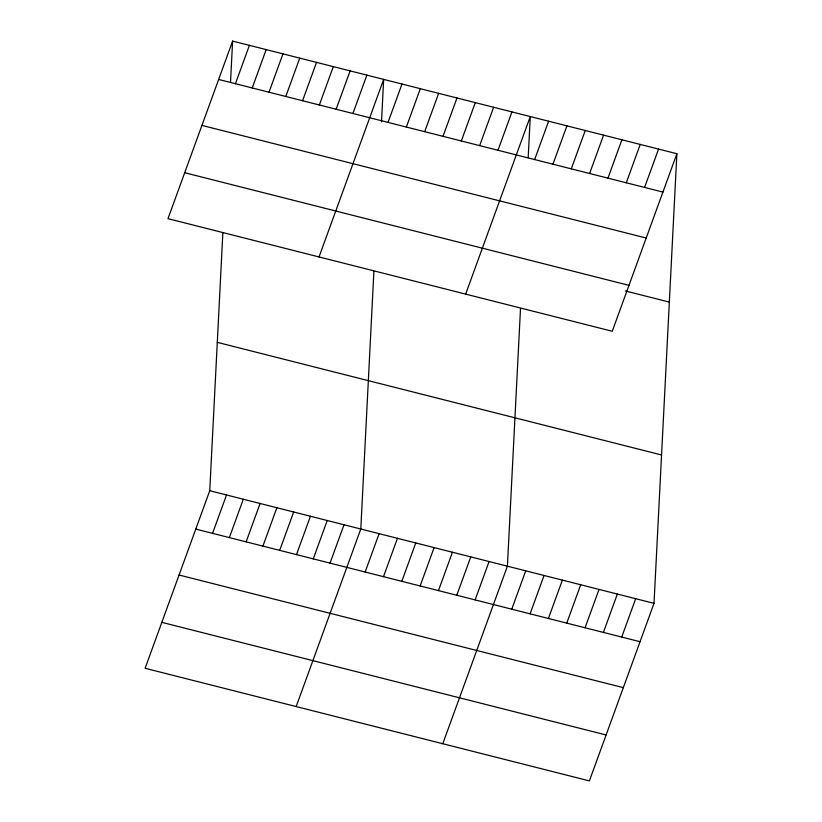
<?xml version="1.0" encoding="UTF-8"?>
<svg xmlns="http://www.w3.org/2000/svg" width="822" height="822" viewBox="0 0 822 822"><rect width="100%" height="100%" fill="white"/><g stroke="black" fill="none" stroke-linecap="round" stroke-linejoin="round"><path stroke-width="1.23" d="M676.886 153.724L612.256 331.276L167.986 218.652L232.616 41.1L676.886 153.724L654.014 603.348L589.384 780.9L145.114 668.276L209.744 490.724L222.844 233.15M230.509 82.313L232.616 41.1M373.897 271.445L360.796 529.019L296.167 706.571M381.511 121.79L383.658 79.395L319.039 256.947M520.501 308.61L507.4 566.183L442.781 743.735M528.176 157.773L530.272 116.56L465.653 294.112M235.431 83.721L249.395 45.354M252.22 87.975L266.174 49.608M269 92.228L282.963 53.862M285.779 96.482L299.742 58.115M302.568 100.736L316.532 62.369M319.347 104.99L333.311 66.623M336.136 109.244L350.1 70.887M352.915 113.498L366.879 75.141M212.559 533.344L226.523 494.978M229.348 537.598L243.312 499.231M388.025 122.396L401.989 84.039M246.127 541.852L260.091 503.485M406.356 127.04L420.319 88.684M262.917 546.106L276.88 507.739M424.676 131.695L438.64 93.328M279.696 550.36L293.66 511.993M443.007 136.339L456.97 97.972M296.485 554.614L310.439 516.257M461.327 140.983L475.291 102.616M313.264 558.868L327.228 520.511M479.658 145.628L493.621 107.271M330.043 563.121L344.007 524.765M497.988 150.272L511.942 111.915M365.153 572.02L379.117 533.663M534.639 159.56L548.603 121.204M383.484 576.674L397.447 538.307M552.959 164.215L566.923 125.848M401.814 581.318L415.768 542.952M571.29 168.859L585.254 130.493M420.134 585.963L434.098 547.596M589.61 173.504L603.574 135.137M438.465 590.607L452.429 552.24M607.941 178.148L621.905 139.791M456.785 595.251L470.749 556.895M626.272 182.792L640.225 144.436M475.116 599.896L489.08 561.539M644.592 187.437L658.556 149.08M511.767 609.194L525.731 570.828M530.098 613.839L544.051 575.472M548.418 618.483L562.382 580.116M566.748 623.127L580.712 584.761M585.069 627.772L599.033 589.415M603.399 632.416L617.363 594.059M621.72 637.06L635.683 598.704M218.652 79.457L662.922 192.081M201.935 125.396L646.205 238.02M184.703 172.723L628.974 285.347M625.357 290.947L669.334 302.095M217.285 342.353L661.556 454.977M209.744 490.724L654.014 603.348M195.78 529.091L640.05 641.705M179.062 575.02L623.333 687.644M161.831 622.346L606.112 734.971"/></g></svg>
